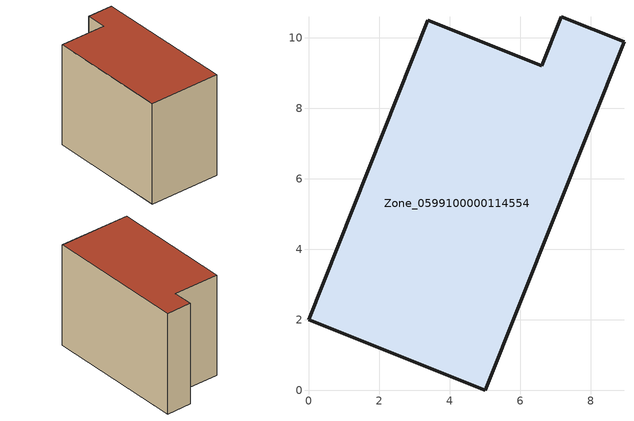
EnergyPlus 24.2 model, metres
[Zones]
Zone_0599100000114554
 floor ground (C_G): 5.02,0 0,2.01 3.38,10.5 6.61,9.21 7.17,10.61 8.95,9.9 z0.36
 wall outside (C_F): 7.17,10.61 6.61,9.21 3.38,10.5 0,2.01 5.02,0 8.95,9.9 7.17,10.61 z0.36:8.07
 roof outside (C_R): 5.02,0 8.95,9.9 7.17,10.61 6.61,9.21 3.38,10.5 0,2.01 z8.07
[BUILDING]
Pand.0599100000114554: North Axis=0; Terrain=City; Loads Convergence Tolerance Value=0.04; Temperature Convergence Tolerance Value=0.4; Solar Distribution=FullExterior; Maximum Number of Warmup Days=25; Minimum Number of Warmup Days=1
[Site:Location]
Rotterdam.The.Hague.AP_ZH_NLD Design_Conditions: Latitude=51.96; Longitude=4.45; Time Zone=1; Elevation=-4.5
[SITE:GROUNDTEMPERATURE:BUILDINGSURFACE]
18, 18, 18, 18, 18, 18, 18, 18, 18, 18, 18, 18
[MATERIAL] Thermal Absorptance=0.9; Solar Absorptance=0.7; Visible Absorptance=0.7
Name | Roughness | Thickness | Conductivity | Density | Specific Heat
G.TI.1975-1991 | MediumSmooth | 0.15 | 0.288461 | 540 | 1210
F.TI.1975-1991 | Rough | 0.3 | 0.230769 | 1920 | 840
R.TI.1975-1991 | MediumRough | 0.2 | 0.153846 | 1500 | 1000
[CONSTRUCTION]
C_G: G.TI.1975-1991
C_F: F.TI.1975-1991
C_R: R.TI.1975-1991
[ZONE]
Zone_0599100000114554: Type=1; Multiplier=1; Ceiling Height=Autocalculate; Volume=Autocalculate; Floor Area=autocalculate; Part of Total Floor Area=Yes
[ZONEINFILTRATION:DESIGNFLOWRATE]
Infil_Zone_0599100000114554: Zone or ZoneList or Space or SpaceList=Zone_0599100000114554; Schedule=AlwaysOn; Design Flow Rate Calculation Method=Flow/Area; Flow Rate per Floor Area=0.003; Constant Term Coefficient=1; Temperature Term Coefficient=0; Velocity Term Coefficient=0; Velocity Squared Term Coefficient=0
[HVACTEMPLATE:ZONE:IDEALLOADSAIRSYSTEM]
Zone_0599100000114554: Maximum Heating Supply Air Temperature=50; Minimum Cooling Supply Air Temperature=13; Maximum Heating Supply Air Humidity Ratio=0.0156; Minimum Cooling Supply Air Humidity Ratio=0.0077; Heating Limit=NoLimit; Cooling Limit=NoLimit; Dehumidification Control Type=ConstantSensibleHeatRatio; Cooling Sensible Heat Ratio=0.7; Dehumidification Setpoint=60; Humidification Control Type=None; Humidification Setpoint=30; Outdoor Air Method=None; Outdoor Air Flow Rate per Person=0.00944; Outdoor Air Flow Rate per Zone Floor Area=0; Outdoor Air Flow Rate per Zone=0; Demand Controlled Ventilation Type=None; Outdoor Air Economizer Type=NoEconomizer; Heat Recovery Type=None; Sensible Heat Recovery Effectiveness=0.7; Latent Heat Recovery Effectiveness=0.65
[ZONECONTROL:THERMOSTAT]
ThermostatControl_Zone_0599100000114554: Zone or ZoneList=Zone_0599100000114554; Control Type Schedule=DualSetpointControlType; Control 1=Thermostat_Zone_0599100000114554; Temperature Difference Between Cutout And Setpoint=0
[THERMOSTATSETPOINT:DUALSETPOINT]
Thermostat_Zone_0599100000114554: Heating Setpoint Temperature Schedule=HeatingSetpoint_Zone_0599100000114554; Cooling Setpoint Temperature Schedule=CoolingSetpoint_Zone_0599100000114554
[SCHEDULE:COMPACT]
HeatingSetpoint_Zone_0599100000114554: Through: 12/31, For: AllDays, Until: 24:00, 21
CoolingSetpoint_Zone_0599100000114554: Through: 12/31, For: AllDays, Until: 24:00, 24
DualSetpointControlType: Through: 12/31, For: AllDays, Until: 24:00, 4
AlwaysOn: Through: 12/31, For: AllDays, Until: 24:00, 1
